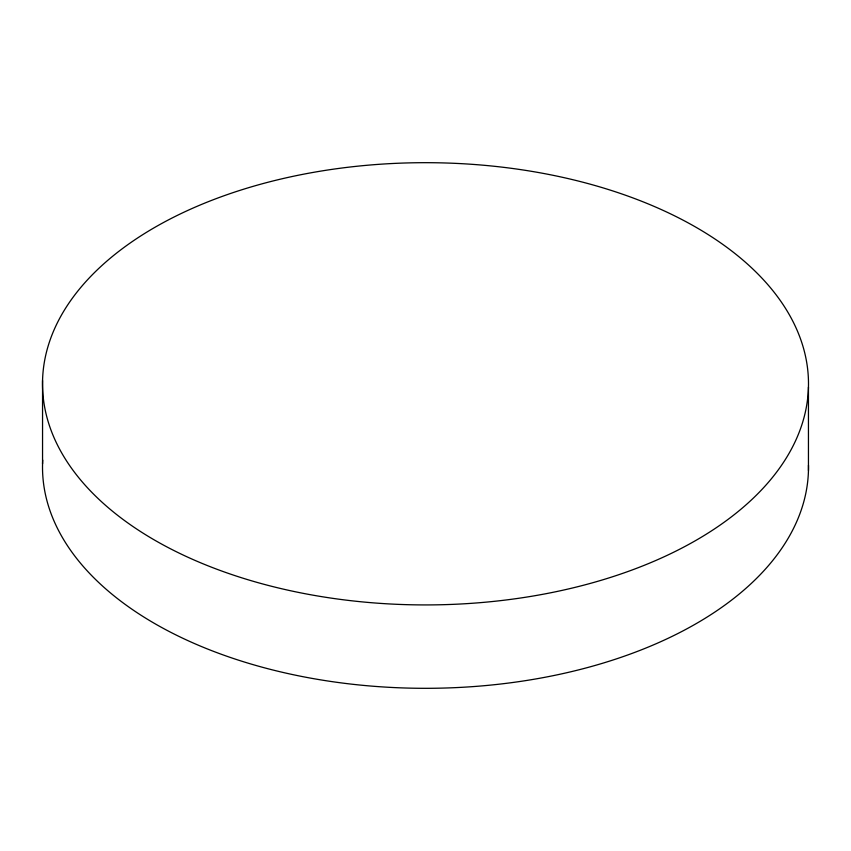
<?xml version="1.0" encoding="UTF-8"?>
<svg xmlns="http://www.w3.org/2000/svg" width="851" height="851" viewBox="0 0 851 851"><rect width="100%" height="100%" fill="white"/><g stroke="black" fill="none" stroke-linecap="round" stroke-linejoin="round"><path stroke-width="1.28" d="M808.45 387.131A382.993 221.122 0 0 1 229.036 573.617A382.993 221.122 0 0 1 239.014 190.667A382.993 221.122 0 0 1 808.45 387.131L808.45 470.518M42.55 380.482L42.55 463.869M808.482 465.231A382.993 221.122 0 0 1 421.043 688.299A382.993 221.122 0 0 1 42.71 460.093"/></g></svg>
